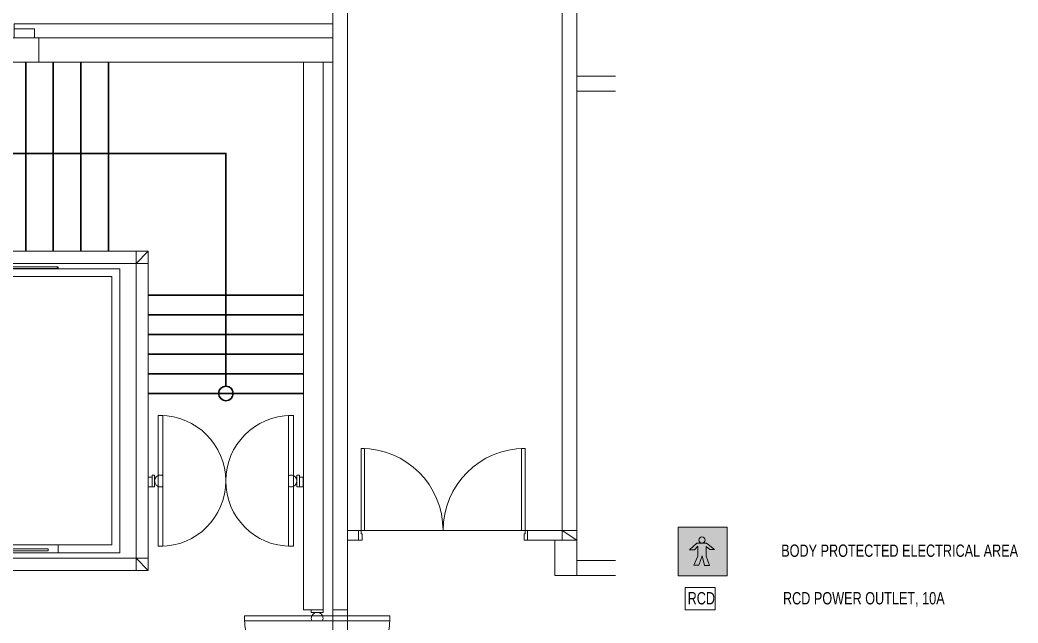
# Model space of a CAD drawing. Header units: millimetres. Extents: x 11356 to 46017, y -5218 to 16780.
# Drawn here: x 35552 to 45717, y 3297 to 9433 of the extents above; entities that cross this region are included whole.
import ezdxf

# ---------------------------------------------------------------- set-up
doc = ezdxf.new("R2010")
doc.units = ezdxf.units.MM
for name, color, linetype, lineweight in [('0_Pen_No__40', 130, 'Continuous', 35), ('_Non Essential Power', 1, 'Continuous', 13), ('A-Des_ Fittings General', 7, 'Continuous', 13), ('A-Des_ Fittings General_Pen_No__81', 251, 'Continuous', 18), ('A-Des_ Walls', 7, 'Continuous', 13), ('A-Des_ Walls_Pen_No__81', 251, 'Continuous', 18), ('ARCHICAD Doors_Pen_No__81', 251, 'Continuous', 18), ('L07 Enlarged Ground Proposed Plan 02_GFGF Enlarged Proposed Plan 02_dwg', 8, 'Continuous', 13), ('New_A-Des_ Zones_Pen_No__94', 250, 'Continuous', 18)]:
    doc.layers.add(name, color=color, linetype=linetype, lineweight=lineweight)
doc.styles.add('Arial Narrow', font='ARIALN.TTF', dxfattribs={"width": 0.9, "height": 125})

# ---------------------------------------------------------------- blocks, each defined once
blk = doc.blocks.new('L07 Enlarged Ground Proposed Plan 02_GFGF Enlarged Proposed Plan 02_dwg_Wall_46_1-12186062-NEW GROUND FLOOR LAYOUT - ELECTRICAL PROPOSED PLAN 02')
at = {"layer": 'A-Des_ Walls', "color": 50, "flags": 128}
blk.add_lwpolyline([(35699, 9253), (35699, 9343), (35494, 9343), (35494, 9253)], close=True, dxfattribs=at)
at = {"layer": 'A-Des_ Walls_Pen_No__81', "color": 254, "flags": 128}
blk.add_lwpolyline([(35699, 9253), (35699, 9343), (35494, 9343), (35494, 9253)], dxfattribs=at)
blk = doc.blocks.new('L07 Enlarged Ground Proposed Plan 02_GFGF Enlarged Proposed Plan 02_dwg_Wall_47_1-12186063-NEW GROUND FLOOR LAYOUT - ELECTRICAL PROPOSED PLAN 02')
at = {"layer": 'A-Des_ Walls', "color": 50, "flags": 128}
blk.add_lwpolyline([(38739, 9253), (35744, 9253), (35744, 9003), (38739, 9003)], close=True, dxfattribs=at)
at = {"layer": 'A-Des_ Walls_Pen_No__81', "color": 254}
for p, q in [((38739, 9253), (35744, 9253)), ((35744, 9003), (38439, 9003)), ((38639, 9003), (38739, 9003))]:
    blk.add_line(p, q, dxfattribs=at)
blk = doc.blocks.new('L07 Enlarged Ground Proposed Plan 02_GFGF Enlarged Proposed Plan 02_dwg_Rectangular Door Opening 24_29__1-12186069-NEW GROUND FLOOR LAYOUT - ELECTRICAL PROPOSED PLAN 02')
at = {"layer": 'ARCHICAD Doors_Pen_No__81', "color": 254}
for p, q in [((38889, 3431), (38739, 3431)), ((38889, 1781), (38739, 1781))]:
    blk.add_line(p, q, dxfattribs=at)
blk = doc.blocks.new('L07 Enlarged Ground Proposed Plan 02_GFGF Enlarged Proposed Plan 02_dwg_Wall_53_1-12186070-NEW GROUND FLOOR LAYOUT - ELECTRICAL PROPOSED PLAN 02')
at = {"layer": 'A-Des_ Walls', "color": 50, "flags": 128}
for points in [[(38739, 14053), (38739, 3431), (38889, 3431), (38889, 14053)], [(38889, 3431), (38739, 3431), (38739, 1781), (38889, 1781)]]:
    blk.add_lwpolyline(points, close=True, dxfattribs=at)
at = {"layer": 'A-Des_ Walls_Pen_No__81', "color": 254}
blk.add_line((38739, 14053), (38739, 9393), dxfattribs=at)
at = {"layer": 'A-Des_ Walls_Pen_No__81', "color": 254, "flags": 128}
blk.add_lwpolyline([(38889, 14053), (38889, 3431), (38739, 3431), (38739, 9003)], dxfattribs=at)
blk.add_blockref('L07 Enlarged Ground Proposed Plan 02_GFGF Enlarged Proposed Plan 02_dwg_Rectangular Door Opening 24_29__1-12186069-NEW GROUND FLOOR LAYOUT - ELECTRICAL PROPOSED PLAN 02', (0, 0))
blk = doc.blocks.new('L07 Enlarged Ground Proposed Plan 02_GFGF Enlarged Proposed Plan 02_dwg_Wall_56_1-12186073-NEW GROUND FLOOR LAYOUT - ELECTRICAL PROPOSED PLAN 02')
at = {"layer": 'A-Des_ Walls', "color": 50, "flags": 128}
blk.add_lwpolyline([(32480, 9003), (35744, 9003), (35744, 9253), (32480, 9253)], close=True, dxfattribs=at)
at = {"layer": 'A-Des_ Walls_Pen_No__81', "color": 254}
for p, q in [((35494, 9253), (32480, 9253)), ((35744, 9253), (35699, 9253)), ((32480, 9003), (35744, 9003))]:
    blk.add_line(p, q, dxfattribs=at)
blk = doc.blocks.new('L07 Enlarged Ground Proposed Plan 02_GFGF Enlarged Proposed Plan 02_dwg_Wall_57_1-12186074-NEW GROUND FLOOR LAYOUT - ELECTRICAL PROPOSED PLAN 02')
at = {"layer": 'A-Des_ Walls', "color": 50, "flags": 128}
blk.add_lwpolyline([(35494, 9253), (38739, 9253), (38739, 9393), (35494, 9393)], close=True, dxfattribs=at)
at = {"layer": 'A-Des_ Walls_Pen_No__81', "color": 254}
for p, q in [((38739, 9393), (35494, 9393)), ((35494, 9253), (38439, 9253)), ((38639, 9253), (38739, 9253))]:
    blk.add_line(p, q, dxfattribs=at)
blk = doc.blocks.new('L07 Enlarged Ground Proposed Plan 02_GFGF Enlarged Proposed Plan 02_dwg_Wall_80_1-12186100-NEW GROUND FLOOR LAYOUT - ELECTRICAL PROPOSED PLAN 02')
at = {"layer": 'A-Des_ Walls', "color": 50, "flags": 128}
blk.add_lwpolyline([(41224, 3782), (41224, 4139), (40999, 4139), (40999, 3782)], close=True, dxfattribs=at)
at = {"layer": 'A-Des_ Walls_Pen_No__81', "color": 254, "flags": 128}
blk.add_lwpolyline([(40999, 4139), (40999, 3782), (41224, 3782), (41224, 4139)], dxfattribs=at)
blk = doc.blocks.new('L07 Enlarged Ground Proposed Plan 02_GFGF Enlarged Proposed Plan 02_dwg_CI Tools Door_34__1-12186106-NEW GROUND FLOOR LAYOUT - ELECTRICAL PROPOSED PLAN 02')
at = {"layer": 'ARCHICAD Doors_Pen_No__81', "color": 254, "flags": 128}
for points in [[(37839, 3321), (37839, 3371), (38633, 3371), (37839, 3371), (37839, 3321), (38633, 3321)], [(38639, 3431), (38519, 3431), (38519, 3406), (38639, 3406)], [(38519, 3406), (38519, 3431), (38639, 3431), (38639, 3406)], [(39319, 3371), (39319, 3321), (38526, 3321), (39319, 3321), (39319, 3371), (38526, 3371)], [(37839, 1891), (37839, 1841), (38633, 1841), (37839, 1841), (37839, 1891), (38633, 1891)], [(39319, 1841), (39319, 1891), (38526, 1891), (39319, 1891), (39319, 1841), (38526, 1841)], [(38639, 1781), (38519, 1781), (38519, 1806), (38639, 1806)], [(38519, 1806), (38519, 1781), (38639, 1781), (38639, 1806)]]:
    blk.add_lwpolyline(points, close=True, dxfattribs=at)
at = {"layer": 'ARCHICAD Doors_Pen_No__81', "color": 254}
for centre, radius, start, end in [((38579, 3346), 60, 0, 180), ((38569, 3346), 50, 150, 210), ((38569, 3346), 50, 150, 210), ((38589, 3346), 50, 330, 30), ((38589, 3346), 50, 330, 30), ((38579, 3346), 740, 180, 0), ((38579, 1866), 740, 0, 180), ((38569, 1866), 50, 150, 210), ((38569, 1866), 50, 150, 210), ((38579, 1866), 60, 180, 360), ((38589, 1866), 50, 330, 30), ((38589, 1866), 50, 330, 30)]:
    blk.add_arc(centre, radius, start, end, dxfattribs=at)
blk = doc.blocks.new('L07 Enlarged Ground Proposed Plan 02_GFGF Enlarged Proposed Plan 02_dwg_Wall_85_1-12186107-NEW GROUND FLOOR LAYOUT - ELECTRICAL PROPOSED PLAN 02')
at = {"layer": 'A-Des_ Walls', "color": 50, "flags": 128}
for points in [[(38439, 9003), (38439, 3431), (38499, 3431), (38519, 3431), (38639, 3431), (38639, 9003)], [(38439, -4041), (38639, -4041), (38639, 1781), (38519, 1781), (38499, 1781), (38439, 1781)]]:
    blk.add_lwpolyline(points, close=True, dxfattribs=at)
at = {"layer": 'A-Des_ Walls_Pen_No__81', "color": 254, "flags": 128}
for points in [[(38499, 3431), (38439, 3431), (38439, 9003)], [(38639, 9003), (38639, 3431), (38519, 3431)], [(38499, 1781), (38439, 1781), (38439, 937)], [(38439, 697), (38439, -4041), (38639, -4041), (38639, 1781), (38519, 1781)]]:
    blk.add_lwpolyline(points, dxfattribs=at)
blk.add_blockref('L07 Enlarged Ground Proposed Plan 02_GFGF Enlarged Proposed Plan 02_dwg_CI Tools Door_34__1-12186106-NEW GROUND FLOOR LAYOUT - ELECTRICAL PROPOSED PLAN 02', (0, 0))
blk = doc.blocks.new('L07 Enlarged Ground Proposed Plan 02_GFGF Enlarged Proposed Plan 02_dwg_Wall_88_1-12186111-NEW GROUND FLOOR LAYOUT - ELECTRICAL PROPOSED PLAN 02')
at = {"layer": 'A-Des_ Walls', "color": 50, "flags": 128}
blk.add_lwpolyline([(41616, 8860), (41224, 8860), (41224, 8710), (41616, 8710)], dxfattribs=at)
at = {"layer": 'A-Des_ Walls_Pen_No__81', "color": 254, "flags": 128}
blk.add_lwpolyline([(41616, 8860), (41224, 8860), (41224, 8710), (41616, 8710)], dxfattribs=at)
blk = doc.blocks.new('L07 Enlarged Ground Proposed Plan 02_GFGF Enlarged Proposed Plan 02_dwg_Wall_89_1-12186112-NEW GROUND FLOOR LAYOUT - ELECTRICAL PROPOSED PLAN 02')
at = {"layer": 'A-Des_ Walls', "color": 50, "flags": 128}
blk.add_lwpolyline([(41616, 3932), (41224, 3932), (41224, 3782), (41616, 3782)], dxfattribs=at)
at = {"layer": 'A-Des_ Walls_Pen_No__81', "color": 254, "flags": 128}
blk.add_lwpolyline([(41616, 3932), (41224, 3932), (41224, 3782), (41616, 3782)], dxfattribs=at)
blk = doc.blocks.new('L07 Enlarged Ground Proposed Plan 02_GFGF Enlarged Proposed Plan 02_dwg_CI Tools Door_36__1-12186115-NEW GROUND FLOOR LAYOUT - ELECTRICAL PROPOSED PLAN 02')
at = {"layer": 'ARCHICAD Doors_Pen_No__81', "color": 254, "flags": 128}
for points in [[(39061, 5074), (39061, 4239), (39026, 4239), (39026, 5074), (39061, 5074), (39061, 4239), (39026, 4239), (39026, 5074)], [(40661, 5074), (40696, 5074), (40696, 4239), (40661, 4239), (40696, 4239), (40696, 5074), (40661, 5074), (40661, 4239)], [(39036, 4139), (39026, 4139), (39036, 4139), (39036, 4204), (39026, 4204), (39026, 4239), (39001, 4239), (39001, 4139), (39026, 4139), (39001, 4139), (39001, 4239), (39026, 4239), (39026, 4204), (39036, 4204)], [(40686, 4139), (40686, 4204), (40696, 4204), (40696, 4239), (40721, 4239), (40721, 4139), (40696, 4139), (40686, 4139), (40686, 4204), (40696, 4204), (40696, 4239), (40721, 4239), (40721, 4139), (40696, 4139)]]:
    blk.add_lwpolyline(points, close=True, dxfattribs=at)
at = {"layer": 'ARCHICAD Doors_Pen_No__81', "color": 254}
for centre, start, end in [((39026, 4239), 0, 90), ((40696, 4239), 90, 180)]:
    blk.add_arc(centre, 835, start, end, dxfattribs=at)
blk = doc.blocks.new('L07 Enlarged Ground Proposed Plan 02_GFGF Enlarged Proposed Plan 02_dwg_Wall_92_1-12186116-NEW GROUND FLOOR LAYOUT - ELECTRICAL PROPOSED PLAN 02')
at = {"layer": 'A-Des_ Walls', "color": 50, "flags": 128}
blk.add_lwpolyline([(38889, 4239), (38889, 4139), (39001, 4139), (39001, 4239), (38889, 4239)], dxfattribs=at)
blk.add_lwpolyline([(41074, 4239), (40721, 4239), (40721, 4139), (41074, 4139)], close=True, dxfattribs=at)
at = {"layer": 'A-Des_ Walls_Pen_No__81', "color": 254, "flags": 128}
for points in [[(39001, 4139), (38889, 4139), (38889, 4239), (39001, 4239), (39001, 4139)], [(41074, 4239), (40721, 4239), (40721, 4139), (40999, 4139)]]:
    blk.add_lwpolyline(points, dxfattribs=at)
blk.add_blockref('L07 Enlarged Ground Proposed Plan 02_GFGF Enlarged Proposed Plan 02_dwg_CI Tools Door_36__1-12186115-NEW GROUND FLOOR LAYOUT - ELECTRICAL PROPOSED PLAN 02', (0, 0))
blk = doc.blocks.new('L07 Enlarged Ground Proposed Plan 02_GFGF Enlarged Proposed Plan 02_dwg_CI Tools Door_38__1-12186119-NEW GROUND FLOOR LAYOUT - ELECTRICAL PROPOSED PLAN 02')
at = {"layer": 'ARCHICAD Doors_Pen_No__81', "color": 254, "flags": 128}
for points in [[(36958, 5408), (37008, 5408), (37008, 4689), (37008, 5408), (36958, 5408), (36958, 4689)], [(38338, 5408), (38288, 5408), (38288, 4689), (38288, 5408), (38338, 5408), (38338, 4689)], [(36898, 4683), (36898, 4803), (36923, 4803), (36923, 4683)], [(36923, 4803), (36898, 4803), (36898, 4683), (36923, 4683)], [(37008, 4078), (36958, 4078), (36958, 4796), (36958, 4078), (37008, 4078), (37008, 4796)], [(38288, 4078), (38338, 4078), (38338, 4796), (38338, 4078), (38288, 4078), (38288, 4796)], [(38398, 4683), (38398, 4803), (38373, 4803), (38373, 4683)], [(38373, 4803), (38398, 4803), (38398, 4683), (38373, 4683)]]:
    blk.add_lwpolyline(points, close=True, dxfattribs=at)
at = {"layer": 'ARCHICAD Doors_Pen_No__81', "color": 254}
for centre, radius, start, end in [((36983, 4743), 665, 270, 90), ((38313, 4743), 665, 90, 270), ((36983, 4743), 60, 90, 270), ((36983, 4753), 50, 60, 120), ((36983, 4753), 50, 60, 120), ((38313, 4753), 50, 60, 120), ((38313, 4753), 50, 60, 120), ((38313, 4743), 60, 270, 90), ((36983, 4733), 50, 240, 300), ((36983, 4733), 50, 240, 300), ((38313, 4733), 50, 240, 300), ((38313, 4733), 50, 240, 300)]:
    blk.add_arc(centre, radius, start, end, dxfattribs=at)
blk = doc.blocks.new('L07 Enlarged Ground Proposed Plan 02_GFGF Enlarged Proposed Plan 02_dwg_Wall_94_1-12186120-NEW GROUND FLOOR LAYOUT - ELECTRICAL PROPOSED PLAN 02')
at = {"layer": 'A-Des_ Walls', "color": 50, "flags": 128}
for points in [[(36859, 4683), (36898, 4683), (36898, 4783), (36859, 4783)], [(38398, 4683), (38437, 4683), (38437, 4783), (38398, 4783)]]:
    blk.add_lwpolyline(points, close=True, dxfattribs=at)
at = {"layer": 'A-Des_ Walls_Pen_No__81', "color": 254, "flags": 128}
for points in [[(36859, 4683), (36898, 4683), (36898, 4783), (36859, 4783)], [(38398, 4783), (38437, 4783), (38437, 4683), (38398, 4683), (38398, 4783)]]:
    blk.add_lwpolyline(points, dxfattribs=at)
blk.add_blockref('L07 Enlarged Ground Proposed Plan 02_GFGF Enlarged Proposed Plan 02_dwg_CI Tools Door_38__1-12186119-NEW GROUND FLOOR LAYOUT - ELECTRICAL PROPOSED PLAN 02', (0, 0))
blk = doc.blocks.new('L07 Enlarged Ground Proposed Plan 02_GFGF Enlarged Proposed Plan 02_dwg_Wall_95_1-12186121-NEW GROUND FLOOR LAYOUT - ELECTRICAL PROPOSED PLAN 02')
at = {"layer": 'A-Des_ Walls', "color": 50, "flags": 128}
for points in [[(34060, 3958), (34060, 3833), (34185, 3958)], [(34185, 3958), (34060, 3833), (34185, 3833)], [(36734, 3958), (36859, 3833), (36859, 3958), (36734, 3958), (34185, 3958), (34185, 3833), (36734, 3833)], [(36734, 3833), (36859, 3833), (36734, 3958)]]:
    blk.add_lwpolyline(points, close=True, dxfattribs=at)
at = {"layer": 'A-Des_ Walls_Pen_No__81', "color": 254}
blk.add_line((36734, 3958), (34185, 3958), dxfattribs=at)
at = {"layer": 'A-Des_ Walls_Pen_No__81', "color": 254, "flags": 128}
blk.add_lwpolyline([(34060, 3958), (34060, 3833), (36859, 3833), (36859, 3958)], dxfattribs=at)
blk = doc.blocks.new('L07 Enlarged Ground Proposed Plan 02_GFGF Enlarged Proposed Plan 02_dwg_Wall_96_1-12186122-NEW GROUND FLOOR LAYOUT - ELECTRICAL PROPOSED PLAN 02')
at = {"layer": 'A-Des_ Walls', "color": 50, "flags": 128}
blk.add_lwpolyline([(36734, 6957), (36859, 7082), (36734, 7082), (36734, 6957), (36734, 3958), (36859, 3958), (36859, 6957), (36734, 6957), (36859, 6957), (36859, 7082)], close=True, dxfattribs=at)
at = {"layer": 'A-Des_ Walls_Pen_No__81', "color": 254}
for p, q in [((36734, 6957), (36734, 3958)), ((36859, 3958), (36859, 4683))]:
    blk.add_line(p, q, dxfattribs=at)
at = {"layer": 'A-Des_ Walls_Pen_No__81', "color": 254, "flags": 128}
blk.add_lwpolyline([(36859, 4783), (36859, 7082), (36734, 7082)], dxfattribs=at)
blk = doc.blocks.new('L07 Enlarged Ground Proposed Plan 02_GFGF Enlarged Proposed Plan 02_dwg_Wall_97_1-12186123-NEW GROUND FLOOR LAYOUT - ELECTRICAL PROPOSED PLAN 02')
at = {"layer": 'A-Des_ Walls', "color": 50, "flags": 128}
for points in [[(34185, 6957), (34060, 7082), (34060, 6957), (34185, 6957), (36734, 6957), (36734, 7082), (34185, 7082)], [(34185, 7082), (34060, 7082), (34185, 6957)]]:
    blk.add_lwpolyline(points, close=True, dxfattribs=at)
at = {"layer": 'A-Des_ Walls_Pen_No__81', "color": 254}
blk.add_line((34185, 6957), (36734, 6957), dxfattribs=at)
at = {"layer": 'A-Des_ Walls_Pen_No__81', "color": 254, "flags": 128}
blk.add_lwpolyline([(36734, 7082), (34060, 7082), (34060, 6957)], dxfattribs=at)
blk = doc.blocks.new('L07 Enlarged Ground Proposed Plan 02_GFGF Enlarged Proposed Plan 02_dwg_CI Tools Door_39__1-12186128-NEW GROUND FLOOR LAYOUT - ELECTRICAL PROPOSED PLAN 02')
at = {"layer": 'ARCHICAD Doors_Pen_No__81', "color": 254, "flags": 128}
for points in [[(41189, 12282), (41099, 12282), (41099, 12292), (41074, 12292), (41074, 12317), (41224, 12317), (41224, 12292), (41189, 12292), (41189, 12282), (41099, 12282), (41099, 12292), (41074, 12292), (41074, 12317), (41224, 12317), (41224, 12292), (41189, 12292)], [(41189, 11442), (41099, 11442), (41099, 11432), (41074, 11432), (41074, 11407), (41224, 11407), (41224, 11432), (41189, 11432), (41189, 11442), (41099, 11442), (41099, 11432), (41074, 11432), (41074, 11407), (41224, 11407), (41224, 11432), (41189, 11432)]]:
    blk.add_lwpolyline(points, close=True, dxfattribs=at)
blk.add_lwpolyline([(41616, 11467), (41224, 11467), (41224, 11432), (41616, 11432)], dxfattribs=at)
blk.add_lwpolyline([(41616, 11467), (41224, 11467), (41224, 11432), (41616, 11432)], dxfattribs=at)
at = {"layer": 'ARCHICAD Doors_Pen_No__81', "color": 254}
blk.add_arc((41224, 11432), 860, 62.8041, 90, dxfattribs=at)
blk = doc.blocks.new('L07 Enlarged Ground Proposed Plan 02_GFGF Enlarged Proposed Plan 02_dwg_Rectangular Door Opening 24_40__1-12186129-NEW GROUND FLOOR LAYOUT - ELECTRICAL PROPOSED PLAN 02')
at = {"layer": 'ARCHICAD Doors_Pen_No__81', "color": 254}
for p, q in [((41074, 16083), (41224, 16083)), ((41074, 14388), (41224, 14388))]:
    blk.add_line(p, q, dxfattribs=at)
blk = doc.blocks.new('L07 Enlarged Ground Proposed Plan 02_GFGF Enlarged Proposed Plan 02_dwg_Wall_102_1-12186130-NEW GROUND FLOOR LAYOUT - ELECTRICAL PROPOSED PLAN 02')
at = {"layer": 'A-Des_ Walls', "color": 50, "flags": 128}
for points in [[(41224, 16733), (41074, 16733), (41074, 16083), (41224, 16083)], [(41074, 14388), (41224, 14388), (41224, 16083), (41074, 16083)], [(41074, 12317), (41224, 12317), (41224, 14388), (41074, 14388)], [(41224, 4239), (41224, 4139), (41074, 4239), (41074, 4139), (41224, 4139), (41074, 4239), (41224, 4239), (41224, 11407), (41074, 11407), (41074, 4239)]]:
    blk.add_lwpolyline(points, close=True, dxfattribs=at)
at = {"layer": 'A-Des_ Walls_Pen_No__81', "color": 254, "flags": 128}
for points in [[(41074, 16733), (41074, 16083), (41224, 16083), (41224, 16733)], [(41224, 14388), (41224, 12317), (41074, 12317), (41074, 14388), (41224, 14388)], [(41074, 4239), (41074, 11407), (41224, 11407), (41224, 4139)]]:
    blk.add_lwpolyline(points, dxfattribs=at)
for name in ['L07 Enlarged Ground Proposed Plan 02_GFGF Enlarged Proposed Plan 02_dwg_Rectangular Door Opening 24_40__1-12186129-NEW GROUND FLOOR LAYOUT - ELECTRICAL PROPOSED PLAN 02', 'L07 Enlarged Ground Proposed Plan 02_GFGF Enlarged Proposed Plan 02_dwg_CI Tools Door_39__1-12186128-NEW GROUND FLOOR LAYOUT - ELECTRICAL PROPOSED PLAN 02']:
    blk.add_blockref(name, (0, 0))
blk = doc.blocks.new('L07 Enlarged Ground Proposed Plan 02_GFGF Enlarged Proposed Plan 02_dwg_Elevator 24_52__1-12186211-NEW GROUND FLOOR LAYOUT - ELECTRICAL PROPOSED PLAN 02')
at = {"layer": 'A-Des_ Fittings General', "color": 50, "flags": 128}
blk.add_lwpolyline([(34492, 4093), (36488, 4093), (36488, 6822), (34492, 6822)], close=True, dxfattribs=at)
at = {"layer": 'A-Des_ Fittings General_Pen_No__81', "color": 254}
for p, q in [((35040, 6903), (35040, 6923)), ((35040, 6913), (35047, 6913)), ((35043, 6923), (35937, 6923)), ((35050, 6903), (35050, 6923)), ((35930, 6903), (35930, 6923)), ((35940, 6913), (35933, 6913)), ((35940, 6903), (35940, 6923)), ((35043, 6903), (35937, 6903)), ((35240, 4213), (35290, 4163))]:
    blk.add_line(p, q, dxfattribs=at)
at = {"layer": 'A-Des_ Fittings General_Pen_No__81', "color": 254, "flags": 128}
for points in [[(36568, 6902), (36568, 4013), (35940, 4013), (35940, 4093), (36488, 4093), (36488, 6822), (34492, 6822), (34492, 4093), (35040, 4093), (35040, 4053), (34590, 4053), (34590, 4013), (34412, 4013), (34412, 6902)], [(34990, 4013), (35440, 4013), (35440, 4033), (34990, 4033)], [(35390, 4033), (35840, 4033), (35840, 4053), (35390, 4053)]]:
    blk.add_lwpolyline(points, close=True, dxfattribs=at)
for points in [[(35440, 4213), (35240, 4213), (35290, 4263)], [(34590, 4013), (35040, 4013), (35940, 4013)]]:
    blk.add_lwpolyline(points, dxfattribs=at)
blk = doc.blocks.new('L07 Enlarged Ground Proposed Plan 02_GFGF Enlarged Proposed Plan 02_dwg-12097911-NEW GROUND FLOOR LAYOUT - ELECTRICAL PROPOSED PLAN 02')
at = {"layer": '0_Pen_No__40', "color": 133}
for p, q in [((35610, 7082), (35610, 9004)), ((35891, 7082), (35891, 9004)), ((36172, 7082), (36172, 9004)), ((36453, 7082), (36453, 9004)), ((36859, 6633), (38439, 6633)), ((36859, 6433), (38439, 6433)), ((36859, 6233), (38439, 6233)), ((36859, 6033), (38439, 6033)), ((36859, 5833), (38439, 5833)), ((36859, 5633), (37575, 5633)), ((37555, 5633), (38439, 5633))]:
    blk.add_line(p, q, dxfattribs=at)
at = {"layer": '0_Pen_No__40', "color": 133, "flags": 128}
blk.add_lwpolyline([(33258, 7593), (33258, 8076), (37649, 8076), (37649, 5707)], dxfattribs=at)
at = {"layer": '0_Pen_No__40', "color": 133}
blk.add_circle((37649, 5633), 74.2, dxfattribs=at)
at = {"layer": 'New_A-Des_ Zones_Pen_No__94', "color": 253, "flags": 128}
for points in [[(27710, 16733), (27710, 14293), (35494, 14293), (35494, 14298), (35699, 14298), (35699, 14293), (38889, 14293), (38889, 4239), (41074, 4239), (41074, 16733)], [(36734, 3958), (36734, 6957), (34185, 6957), (34185, 3958)]]:
    blk.add_lwpolyline(points, close=True, dxfattribs=at)
for name in ['L07 Enlarged Ground Proposed Plan 02_GFGF Enlarged Proposed Plan 02_dwg_Wall_102_1-12186130-NEW GROUND FLOOR LAYOUT - ELECTRICAL PROPOSED PLAN 02', 'L07 Enlarged Ground Proposed Plan 02_GFGF Enlarged Proposed Plan 02_dwg_Wall_53_1-12186070-NEW GROUND FLOOR LAYOUT - ELECTRICAL PROPOSED PLAN 02', 'L07 Enlarged Ground Proposed Plan 02_GFGF Enlarged Proposed Plan 02_dwg_Wall_57_1-12186074-NEW GROUND FLOOR LAYOUT - ELECTRICAL PROPOSED PLAN 02', 'L07 Enlarged Ground Proposed Plan 02_GFGF Enlarged Proposed Plan 02_dwg_Wall_56_1-12186073-NEW GROUND FLOOR LAYOUT - ELECTRICAL PROPOSED PLAN 02', 'L07 Enlarged Ground Proposed Plan 02_GFGF Enlarged Proposed Plan 02_dwg_Wall_46_1-12186062-NEW GROUND FLOOR LAYOUT - ELECTRICAL PROPOSED PLAN 02', 'L07 Enlarged Ground Proposed Plan 02_GFGF Enlarged Proposed Plan 02_dwg_Wall_47_1-12186063-NEW GROUND FLOOR LAYOUT - ELECTRICAL PROPOSED PLAN 02', 'L07 Enlarged Ground Proposed Plan 02_GFGF Enlarged Proposed Plan 02_dwg_Wall_85_1-12186107-NEW GROUND FLOOR LAYOUT - ELECTRICAL PROPOSED PLAN 02', 'L07 Enlarged Ground Proposed Plan 02_GFGF Enlarged Proposed Plan 02_dwg_Wall_88_1-12186111-NEW GROUND FLOOR LAYOUT - ELECTRICAL PROPOSED PLAN 02', 'L07 Enlarged Ground Proposed Plan 02_GFGF Enlarged Proposed Plan 02_dwg_Wall_97_1-12186123-NEW GROUND FLOOR LAYOUT - ELECTRICAL PROPOSED PLAN 02', 'L07 Enlarged Ground Proposed Plan 02_GFGF Enlarged Proposed Plan 02_dwg_Wall_96_1-12186122-NEW GROUND FLOOR LAYOUT - ELECTRICAL PROPOSED PLAN 02', 'L07 Enlarged Ground Proposed Plan 02_GFGF Enlarged Proposed Plan 02_dwg_Elevator 24_52__1-12186211-NEW GROUND FLOOR LAYOUT - ELECTRICAL PROPOSED PLAN 02', 'L07 Enlarged Ground Proposed Plan 02_GFGF Enlarged Proposed Plan 02_dwg_Wall_94_1-12186120-NEW GROUND FLOOR LAYOUT - ELECTRICAL PROPOSED PLAN 02', 'L07 Enlarged Ground Proposed Plan 02_GFGF Enlarged Proposed Plan 02_dwg_Wall_92_1-12186116-NEW GROUND FLOOR LAYOUT - ELECTRICAL PROPOSED PLAN 02', 'L07 Enlarged Ground Proposed Plan 02_GFGF Enlarged Proposed Plan 02_dwg_Wall_80_1-12186100-NEW GROUND FLOOR LAYOUT - ELECTRICAL PROPOSED PLAN 02', 'L07 Enlarged Ground Proposed Plan 02_GFGF Enlarged Proposed Plan 02_dwg_Wall_95_1-12186121-NEW GROUND FLOOR LAYOUT - ELECTRICAL PROPOSED PLAN 02', 'L07 Enlarged Ground Proposed Plan 02_GFGF Enlarged Proposed Plan 02_dwg_Wall_89_1-12186112-NEW GROUND FLOOR LAYOUT - ELECTRICAL PROPOSED PLAN 02']:
    blk.add_blockref(name, (0, 0))
blk = doc.blocks.new('Body Protected')
at = {"layer": '_Non Essential Power'}
h = blk.add_hatch(color=255, dxfattribs=at)
h.dxf.hatch_style = 1
h.paths.add_polyline_path([(12592, -5845), (13092, -5845), (13092, -5347), (12592, -5347)])
h.paths.add_polyline_path([(12782, -5512), (12836, -5511, -0.414214), (12804, -5480, -1), (12867, -5480, -0.414214), (12836, -5511), (12882, -5512), (12965, -5577), (12915, -5577), (12878, -5544), (12878, -5644), (12913, -5737), (12863, -5737), (12837, -5641), (12803, -5735), (12753, -5735), (12793, -5643), (12793, -5543), (12759, -5579), (12709, -5579)], flags=16)
h.paths.add_polyline_path([(12867, -5480, 1), (12804, -5480, 1)], flags=0)
at = {"layer": '_Non Essential Power', "true_color": 0x139b48}
h = blk.add_hatch(color=114, dxfattribs=at)
h.dxf.hatch_style = 1
h.paths.add_polyline_path([(13092, -5347), (12592, -5347), (12592, -5845), (13092, -5845)])
h.paths.add_polyline_path([(12782, -5512), (12836, -5511, -0.414214), (12804, -5480, -1), (12867, -5480, -0.414214), (12836, -5511), (12882, -5512), (12965, -5577), (12915, -5577), (12878, -5544), (12878, -5644), (12913, -5737), (12863, -5737), (12837, -5641), (12803, -5735), (12753, -5735), (12793, -5643), (12793, -5543), (12759, -5579), (12709, -5579)], flags=16)
h.paths.add_polyline_path([(12878, -5544), (12915, -5577), (12965, -5577), (12882, -5512), (12782, -5512), (12709, -5579), (12759, -5579), (12793, -5543), (12793, -5643), (12753, -5735), (12803, -5735), (12837, -5641), (12863, -5737), (12913, -5737), (12878, -5644)], flags=0)
h = blk.add_hatch(color=114, dxfattribs=at)
h.dxf.hatch_style = 1
h.paths.add_polyline_path([(12793, -5643), (12753, -5735), (12803, -5735), (12837, -5641), (12863, -5737), (12913, -5737), (12878, -5644), (12878, -5544), (12915, -5577), (12965, -5577), (12882, -5512), (12782, -5512), (12709, -5579), (12759, -5579), (12793, -5543)])
h.paths.add_polyline_path([(12867, -5480, 1), (12804, -5480, 1)])
at = {"layer": '_Non Essential Power', "color": 255}
for p, q in [((12709, -5579), (12782, -5512)), ((12759, -5579), (12709, -5579)), ((12793, -5543), (12759, -5579)), ((12782, -5512), (12882, -5512)), ((12793, -5643), (12793, -5543)), ((12915, -5577), (12878, -5544)), ((12878, -5544), (12878, -5644)), ((12882, -5512), (12965, -5577)), ((12965, -5577), (12915, -5577)), ((12753, -5735), (12793, -5643)), ((12837, -5641), (12803, -5735)), ((12863, -5737), (12837, -5641)), ((12878, -5644), (12913, -5737)), ((12803, -5735), (12753, -5735)), ((12913, -5737), (12863, -5737))]:
    blk.add_line(p, q, dxfattribs=at)
blk.add_lwpolyline([(12592, -5347), (13092, -5347), (13092, -5845), (12592, -5845)], close=True, dxfattribs=at)
blk.add_circle((12836, -5480), 31.6, dxfattribs=at)

msp = doc.modelspace()

# ---------------------------------------------------------------- linework, layer by layer
at = {"layer": '_Non Essential Power'}
msp.add_lwpolyline([(42328, 3658), (42633, 3658), (42633, 3433), (42328, 3433)], close=True, dxfattribs=at)

# ---------------------------------------------------------------- block references
msp.add_blockref('Body Protected', (29662, 9621), dxfattribs=at)
at = {"layer": 'L07 Enlarged Ground Proposed Plan 02_GFGF Enlarged Proposed Plan 02_dwg', "color": 253, "lineweight": 18}
msp.add_blockref('L07 Enlarged Ground Proposed Plan 02_GFGF Enlarged Proposed Plan 02_dwg-12097911-NEW GROUND FLOOR LAYOUT - ELECTRICAL PROPOSED PLAN 02', (0, 0), dxfattribs=at)

# ---------------------------------------------------------------- texts
at = {"layer": '_Non Essential Power', "color": 7, "char_height": 125, "width": 2485.63, "attachment_point": 1, "style": 'Arial Narrow'}
for s, insert in [('BODY PROTECTED ELECTRICAL AREA', (43305, 4096)), ('RCD POWER OUTLET, 10A', (43323, 3612))]:
    msp.add_mtext(s, dxfattribs=dict(at, insert=insert))
at = {"layer": '_Non Essential Power', "color": 1, "insert": (42352, 3612), "char_height": 125, "width": 155.13, "attachment_point": 1, "style": 'Arial Narrow'}
msp.add_mtext('RCD', dxfattribs=at)

doc.saveas('drawing.dxf')
